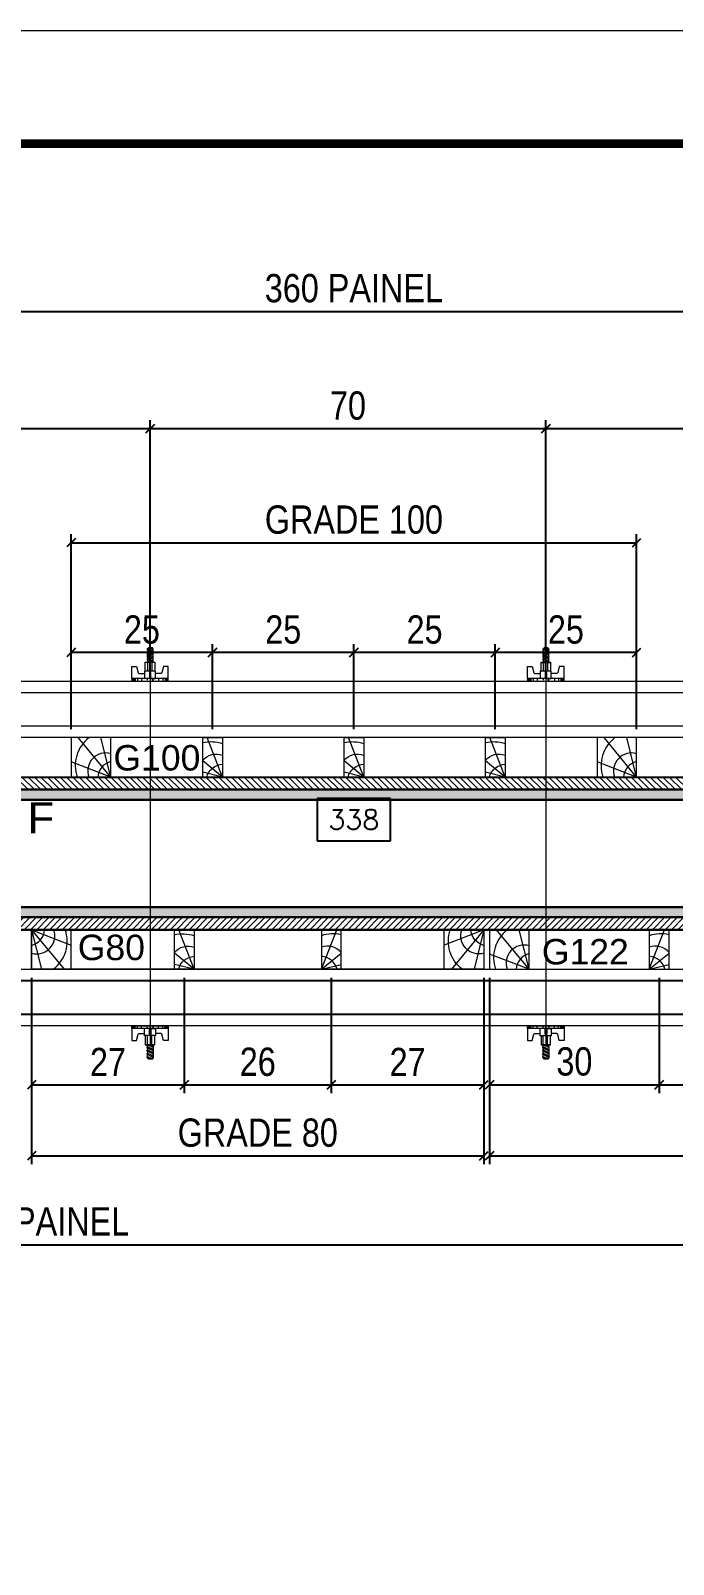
# Model space of a CAD drawing. Extents: x 2949 to 9203, y -16089 to 12527.
# Drawn here: x 8281 to 8508, y -5245 to -4702 of the extents above; entities that cross this region are included whole.
import ezdxf
from ezdxf.enums import TextEntityAlignment as Align

# ---------------------------------------------------------------- set-up
doc = ezdxf.new("R2010")
doc.units = 0
doc.linetypes.add('DASHED', pattern=[0.75, 0.5, -0.25])
for name, color, linetype, lineweight in [('CONCRETO', 251, 'Continuous', 25), ('Folhas', 255, 'Continuous', 9), ('Hachura', 251, 'Continuous', 9), ('Madeira', 126, 'Continuous', 18), ('Perfil Metálico', 224, 'Continuous', 18), ('SARRAFO DE PRESSAO', 251, 'DASHED', 9), ('Texto Seção', 7, 'Continuous', 15)]:
    doc.layers.add(name, color=color, linetype=linetype, lineweight=lineweight)
for name, color, linetype in [('COTA', 241, 'Continuous'), ('MEIO_PONT', 93, 'Continuous'), ('Painéis', 200, 'Continuous'), ('SARRAFO', 251, 'Continuous'), ('TEXTO_GERAL', 7, 'Continuous')]:
    doc.layers.add(name, color=color, linetype=linetype)
doc.styles.add('ARIAL', font='arial.ttf')
doc.styles.add('COTA TECNICA 2X', font='techl___.ttf', dxfattribs={"height": 10})
doc.styles.add('ROMANS', font='romans.shx')
doc.styles.add('SANSSERIF', font='sas_____.pfb')
doc.dimstyles.new('Cota Seção interna', dxfattribs={"dimtxt": 7, "dimasz": 6, "dimexe": 0.18, "dimexo": 2, "dimgap": -4, "dimtad": 3, "dimdec": 1, "dimlfac": 0.5, "dimzin": 12, "dimdsep": 46, "dimtxsty": 'ROMANS', "dimblk": 'ARCHTICK', "dimcen": 0.09, "dimse1": 1, "dimse2": 1, "dimsd1": 1, "dimsd2": 1, "dimclrd": 180, "dimclre": 5, "dimclrt": 1, "dimadec": 0, "dimazin": 3, "dimtfac": 1, "dimtdec": 1, "dimtofl": 0, "dimtmove": 0, "dimatfit": 3, "dimldrblk": 'ARCHTICK', "dimfxl": 1, "dimtolj": 1, "dimtzin": 0, "dimarcsym": 0})
doc.dimstyles.new('SECAO PILAR', dxfattribs={"dimtxt": 10, "dimasz": 3, "dimexe": 3, "dimexo": 3, "dimgap": 3, "dimtad": 1, "dimdec": 1, "dimlfac": 0.5, "dimzin": 12, "dimdsep": 46, "dimtxsty": 'COTA TECNICA 2X', "dimblk1": 'OBLIQUE', "dimblk2": 'OBLIQUE', "dimsah": 1, "dimcen": 0.9, "dimclrd": 256, "dimclre": 256, "dimclrt": 256, "dimadec": 1, "dimazin": 3, "dimtfac": 1, "dimtdec": 1, "dimtmove": 0, "dimatfit": 3, "dimfxl": 1, "dimtolj": 1, "dimtzin": 12, "dimarcsym": 0})

# ---------------------------------------------------------------- blocks, each defined once
blk = doc.blocks.new('9999999999')
at = {"layer": 'Folhas'}
blk.add_lwpolyline([(98138.98, 34190.21), (99623.98, 34190.21), (99623.98, 35240.21), (98138.98, 35240.21)], close=True, dxfattribs=at)
at = {"layer": 'Folhas', "color": 30, "const_width": 3}
blk.add_lwpolyline([(98213.98, 34230.21), (99583.98, 34230.21), (99583.98, 35200.21), (98213.98, 35200.21)], close=True, dxfattribs=at)
blk = doc.blocks.new('*D2188')
at = {"layer": 'COTA', "color": 180, "lineweight": -2, "transparency": 16777216}
for p, q in [((8408.03, -4973.58), (8382.03, -4973.58)), ((8382.03, -4973.58), (8382.03, -4988.58)), ((8408.03, -4988.58), (8408.03, -4973.58)), ((8382.03, -4988.58), (8408.03, -4988.58))]:
    blk.add_line(p, q, dxfattribs=at)
at = {"layer": 'Defpoints', "color": 0, "transparency": 16777216}
for p in [(8057.03, -4974.08), (8733.03, -4974.08), (8057.03, -4992.58)]:
    blk.add_point(p, dxfattribs=at)
at = {"layer": 'COTA', "color": 1, "transparency": 16777216, "insert": (8395.03, -4981.08), "char_height": 7, "attachment_point": 5, "style": 'ROMANS'}
blk.add_mtext('\\A1;338', dxfattribs=at)
blk = doc.blocks.new('_ArchTick')
at = {"color": 0, "linetype": 'ByBlock', "const_width": 0.15}
blk.add_lwpolyline([(-0.5, -0.5), (0.5, 0.5)], dxfattribs=at)
blk = doc.blocks.new('_Oblique')
at = {"color": 0, "linetype": 'ByBlock', "lineweight": -2}
blk.add_line((-0.5, -0.5), (0.5, 0.5), dxfattribs=at)
blk = doc.blocks.new('*D2189')
at = {"layer": 'COTA', "lineweight": -2, "transparency": 16777216}
for p, q in [((8035.03, -5023.08), (8035.03, -5134.57)), ((8695.03, -5023.08), (8695.03, -5134.57)), ((8035.03, -5131.57), (8695.03, -5131.57))]:
    blk.add_line(p, q, dxfattribs=at)
at = {"layer": 'Defpoints', "color": 0, "transparency": 16777216}
for p in [(8035.03, -5020.08), (8695.03, -5020.08), (8695.03, -5131.57)]:
    blk.add_point(p, dxfattribs=at)
at = {"layer": 'COTA', "lineweight": -2, "transparency": 16777216, "xscale": 3, "yscale": 3, "zscale": 3, "rotation": 180}
blk.add_blockref('_Oblique', (8035.03, -5131.57), dxfattribs=at)
at = {"layer": 'COTA', "lineweight": -2, "transparency": 16777216, "xscale": 3, "yscale": 3, "zscale": 3}
blk.add_blockref('_Oblique', (8695.03, -5131.57), dxfattribs=at)
at = {"layer": 'COTA', "transparency": 16777216, "insert": (8284.03, -5123.35), "char_height": 10, "attachment_point": 5, "style": 'COTA TECNICA 2X'}
blk.add_mtext('\\A1;330 PAINEL', dxfattribs=at)
blk = doc.blocks.new('PONTALETE')
at = {"layer": 'Madeira'}
for q in [(2.71, 7), (7, 5.76), (7, 1.74)]:
    blk.add_line((0, 0), q, dxfattribs=at)
blk.add_lwpolyline([(0, 0), (7, 0), (7, 7), (0, 7)], close=True, dxfattribs=at)
for centre, radius, start, end in [((2.04, 0.06), 6.23, 37.2818, 109.0913), ((1.09, 0.9), 3.19, 343.603, 109.9847), ((-0.21, -0.78), 3.09, 14.6322, 86.0383)]:
    blk.add_arc(centre, radius, start, end, dxfattribs=at)
blk = doc.blocks.new('MEIO PONTALETE')
at = {"layer": 'Madeira'}
for q in [(2.71, 7), (3.5, 2.88), (3.5, 0.87)]:
    blk.add_line((0, 0), q, dxfattribs=at)
blk.add_lwpolyline([(0, 0), (3.5, 0), (3.5, 7), (0, 7)], close=True, dxfattribs=at)
for centre, radius, start, end in [((2.04, 0.06), 6.23, 76.4499, 109.0913), ((1.09, 0.9), 3.19, 40.9063, 109.9847), ((-0.21, -0.78), 3.09, 14.6322, 86.0383)]:
    blk.add_arc(centre, radius, start, end, dxfattribs=at)
blk = doc.blocks.new('*D2137')
at = {"layer": 'COTA', "lineweight": -2, "transparency": 16777216}
for p, q in [((8443.03, -5037.08), (8443.03, -5077.95)), ((8503.03, -5037.08), (8503.03, -5077.95)), ((8443.03, -5074.95), (8503.03, -5074.95))]:
    blk.add_line(p, q, dxfattribs=at)
at = {"layer": 'Defpoints', "color": 0, "transparency": 16777216}
for p in [(8443.03, -5034.08), (8503.03, -5034.08), (8503.03, -5074.95)]:
    blk.add_point(p, dxfattribs=at)
at = {"layer": 'COTA', "lineweight": -2, "transparency": 16777216, "xscale": 3, "yscale": 3, "zscale": 3, "rotation": 180}
blk.add_blockref('_Oblique', (8443.03, -5074.95), dxfattribs=at)
at = {"layer": 'COTA', "lineweight": -2, "transparency": 16777216, "xscale": 3, "yscale": 3, "zscale": 3}
blk.add_blockref('_Oblique', (8503.03, -5074.95), dxfattribs=at)
at = {"layer": 'COTA', "transparency": 16777216, "insert": (8473.03, -5066.74), "char_height": 10, "attachment_point": 5, "style": 'COTA TECNICA 2X'}
blk.add_mtext('\\A1;30', dxfattribs=at)
blk = doc.blocks.new('*D2138')
at = {"layer": 'COTA', "lineweight": -2, "transparency": 16777216}
for p, q in [((8503.03, -5037.08), (8503.03, -5077.95)), ((8565.03, -5037.08), (8565.03, -5077.95)), ((8503.03, -5074.95), (8565.03, -5074.95))]:
    blk.add_line(p, q, dxfattribs=at)
at = {"layer": 'Defpoints', "color": 0, "transparency": 16777216}
for p in [(8503.03, -5034.08), (8565.03, -5034.08), (8565.03, -5074.95)]:
    blk.add_point(p, dxfattribs=at)
at = {"layer": 'COTA', "lineweight": -2, "transparency": 16777216, "xscale": 3, "yscale": 3, "zscale": 3, "rotation": 180}
blk.add_blockref('_Oblique', (8503.03, -5074.95), dxfattribs=at)
at = {"layer": 'COTA', "lineweight": -2, "transparency": 16777216, "xscale": 3, "yscale": 3, "zscale": 3}
blk.add_blockref('_Oblique', (8565.03, -5074.95), dxfattribs=at)
at = {"layer": 'COTA', "transparency": 16777216, "insert": (8534.03, -5066.74), "char_height": 10, "attachment_point": 5, "style": 'COTA TECNICA 2X'}
blk.add_mtext('\\A1;31', dxfattribs=at)
blk = doc.blocks.new('*D2141')
at = {"layer": 'COTA', "lineweight": -2, "transparency": 16777216}
for p, q in [((8443.03, -5037.08), (8443.03, -5103.08)), ((8687.03, -5037.08), (8687.03, -5103.08)), ((8443.03, -5100.08), (8687.03, -5100.08))]:
    blk.add_line(p, q, dxfattribs=at)
at = {"layer": 'Defpoints', "color": 0, "transparency": 16777216}
for p in [(8443.03, -5034.08), (8687.03, -5034.08), (8687.03, -5100.08)]:
    blk.add_point(p, dxfattribs=at)
at = {"layer": 'COTA', "lineweight": -2, "transparency": 16777216, "xscale": 3, "yscale": 3, "zscale": 3, "rotation": 180}
blk.add_blockref('_Oblique', (8443.03, -5100.08), dxfattribs=at)
at = {"layer": 'COTA', "lineweight": -2, "transparency": 16777216, "xscale": 3, "yscale": 3, "zscale": 3}
blk.add_blockref('_Oblique', (8687.03, -5100.08), dxfattribs=at)
at = {"layer": 'COTA', "transparency": 16777216, "insert": (8565.03, -5091.97), "char_height": 10, "attachment_point": 5, "style": 'COTA TECNICA 2X'}
blk.add_mtext('\\A1;GRADE 122', dxfattribs=at)
blk = doc.blocks.new('*D2157')
at = {"layer": 'COTA', "lineweight": -2, "transparency": 16777216}
for p, q in [((8295.04, -4949.08), (8295.04, -4880.09)), ((8295.04, -4883.09), (8495.04, -4883.09)), ((8495.04, -4949.08), (8495.04, -4880.09))]:
    blk.add_line(p, q, dxfattribs=at)
at = {"layer": 'Defpoints', "color": 0, "transparency": 16777216}
for p in [(8495.04, -4883.09), (8295.04, -4952.08), (8495.04, -4952.08)]:
    blk.add_point(p, dxfattribs=at)
at = {"layer": 'COTA', "lineweight": -2, "transparency": 16777216, "xscale": 3, "yscale": 3, "zscale": 3, "rotation": 180}
blk.add_blockref('_Oblique', (8295.04, -4883.09), dxfattribs=at)
at = {"layer": 'COTA', "lineweight": -2, "transparency": 16777216, "xscale": 3, "yscale": 3, "zscale": 3}
blk.add_blockref('_Oblique', (8495.04, -4883.09), dxfattribs=at)
at = {"layer": 'COTA', "transparency": 16777216, "insert": (8395.04, -4874.98), "char_height": 10, "attachment_point": 5, "style": 'COTA TECNICA 2X'}
blk.add_mtext('\\A1;GRADE 100', dxfattribs=at)
blk = doc.blocks.new('*D2192')
at = {"layer": 'COTA', "lineweight": -2, "transparency": 16777216}
for p, q in [((8345.04, -4949.08), (8345.04, -4918.98)), ((8395.04, -4921.98), (8345.04, -4921.98)), ((8395.04, -4949.08), (8395.04, -4918.98))]:
    blk.add_line(p, q, dxfattribs=at)
at = {"layer": 'Defpoints', "color": 0, "transparency": 16777216}
for p in [(8345.04, -4921.98), (8345.04, -4952.08), (8395.04, -4952.08)]:
    blk.add_point(p, dxfattribs=at)
at = {"layer": 'COTA', "lineweight": -2, "transparency": 16777216, "xscale": 3, "yscale": 3, "zscale": 3, "rotation": 180}
blk.add_blockref('_Oblique', (8345.04, -4921.98), dxfattribs=at)
at = {"layer": 'COTA', "lineweight": -2, "transparency": 16777216, "xscale": 3, "yscale": 3, "zscale": 3}
blk.add_blockref('_Oblique', (8395.04, -4921.98), dxfattribs=at)
at = {"layer": 'COTA', "transparency": 16777216, "insert": (8370.04, -4913.87), "char_height": 10, "attachment_point": 5, "style": 'COTA TECNICA 2X'}
blk.add_mtext('\\A1;25', dxfattribs=at)
blk = doc.blocks.new('*D2193')
at = {"layer": 'COTA', "lineweight": -2, "transparency": 16777216}
for p, q in [((8295.04, -4949.08), (8295.04, -4918.98)), ((8345.04, -4921.98), (8295.04, -4921.98)), ((8345.04, -4949.08), (8345.04, -4918.98))]:
    blk.add_line(p, q, dxfattribs=at)
at = {"layer": 'Defpoints', "color": 0, "transparency": 16777216}
for p in [(8295.04, -4921.98), (8295.04, -4952.08), (8345.04, -4952.08)]:
    blk.add_point(p, dxfattribs=at)
at = {"layer": 'COTA', "lineweight": -2, "transparency": 16777216, "xscale": 3, "yscale": 3, "zscale": 3, "rotation": 180}
blk.add_blockref('_Oblique', (8295.04, -4921.98), dxfattribs=at)
at = {"layer": 'COTA', "lineweight": -2, "transparency": 16777216, "xscale": 3, "yscale": 3, "zscale": 3}
blk.add_blockref('_Oblique', (8345.04, -4921.98), dxfattribs=at)
at = {"layer": 'COTA', "transparency": 16777216, "insert": (8320.04, -4913.87), "char_height": 10, "attachment_point": 5, "style": 'COTA TECNICA 2X'}
blk.add_mtext('\\A1;25', dxfattribs=at)
blk = doc.blocks.new('*D2160')
at = {"layer": 'COTA', "lineweight": -2, "transparency": 16777216}
for p, q in [((8445.04, -4949.08), (8445.04, -4918.98)), ((8495.04, -4921.98), (8445.04, -4921.98)), ((8495.04, -4949.08), (8495.04, -4918.98))]:
    blk.add_line(p, q, dxfattribs=at)
at = {"layer": 'Defpoints', "color": 0, "transparency": 16777216}
for p in [(8445.04, -4921.98), (8445.04, -4952.08), (8495.04, -4952.08)]:
    blk.add_point(p, dxfattribs=at)
at = {"layer": 'COTA', "lineweight": -2, "transparency": 16777216, "xscale": 3, "yscale": 3, "zscale": 3, "rotation": 180}
blk.add_blockref('_Oblique', (8445.04, -4921.98), dxfattribs=at)
at = {"layer": 'COTA', "lineweight": -2, "transparency": 16777216, "xscale": 3, "yscale": 3, "zscale": 3}
blk.add_blockref('_Oblique', (8495.04, -4921.98), dxfattribs=at)
at = {"layer": 'COTA', "transparency": 16777216, "insert": (8470.04, -4913.87), "char_height": 10, "attachment_point": 5, "style": 'COTA TECNICA 2X'}
blk.add_mtext('\\A1;25', dxfattribs=at)
blk = doc.blocks.new('*D2194')
at = {"layer": 'COTA', "lineweight": -2, "transparency": 16777216}
for p, q in [((8395.04, -4949.08), (8395.04, -4918.98)), ((8445.04, -4921.98), (8395.04, -4921.98)), ((8445.04, -4949.08), (8445.04, -4918.98))]:
    blk.add_line(p, q, dxfattribs=at)
at = {"layer": 'Defpoints', "color": 0, "transparency": 16777216}
for p in [(8395.04, -4921.98), (8395.04, -4952.08), (8445.04, -4952.08)]:
    blk.add_point(p, dxfattribs=at)
at = {"layer": 'COTA', "lineweight": -2, "transparency": 16777216, "xscale": 3, "yscale": 3, "zscale": 3, "rotation": 180}
blk.add_blockref('_Oblique', (8395.04, -4921.98), dxfattribs=at)
at = {"layer": 'COTA', "lineweight": -2, "transparency": 16777216, "xscale": 3, "yscale": 3, "zscale": 3}
blk.add_blockref('_Oblique', (8445.04, -4921.98), dxfattribs=at)
at = {"layer": 'COTA', "transparency": 16777216, "insert": (8420.04, -4913.87), "char_height": 10, "attachment_point": 5, "style": 'COTA TECNICA 2X'}
blk.add_mtext('\\A1;25', dxfattribs=at)
blk = doc.blocks.new('*D2161')
at = {"layer": 'COTA', "lineweight": -2, "transparency": 16777216}
for p, q in [((8281.03, -5037.08), (8281.03, -5103.08)), ((8441.03, -5037.08), (8441.03, -5103.08)), ((8281.03, -5100.08), (8441.03, -5100.08))]:
    blk.add_line(p, q, dxfattribs=at)
at = {"layer": 'Defpoints', "color": 0, "transparency": 16777216}
for p in [(8281.03, -5034.08), (8441.03, -5034.08), (8441.03, -5100.08)]:
    blk.add_point(p, dxfattribs=at)
at = {"layer": 'COTA', "lineweight": -2, "transparency": 16777216, "xscale": 3, "yscale": 3, "zscale": 3, "rotation": 180}
blk.add_blockref('_Oblique', (8281.03, -5100.08), dxfattribs=at)
at = {"layer": 'COTA', "lineweight": -2, "transparency": 16777216, "xscale": 3, "yscale": 3, "zscale": 3}
blk.add_blockref('_Oblique', (8441.03, -5100.08), dxfattribs=at)
at = {"layer": 'COTA', "transparency": 16777216, "insert": (8361.03, -5091.95), "char_height": 10, "attachment_point": 5, "style": 'COTA TECNICA 2X'}
blk.add_mtext('\\A1;GRADE 80', dxfattribs=at)
blk = doc.blocks.new('*D2162')
at = {"layer": 'COTA', "lineweight": -2, "transparency": 16777216}
for p, q in [((8387.03, -5037.08), (8387.03, -5077.95)), ((8441.03, -5037.08), (8441.03, -5077.95)), ((8387.03, -5074.95), (8441.03, -5074.95))]:
    blk.add_line(p, q, dxfattribs=at)
at = {"layer": 'Defpoints', "color": 0, "transparency": 16777216}
for p in [(8387.03, -5034.08), (8441.03, -5034.08), (8441.03, -5074.95)]:
    blk.add_point(p, dxfattribs=at)
at = {"layer": 'COTA', "lineweight": -2, "transparency": 16777216, "xscale": 3, "yscale": 3, "zscale": 3, "rotation": 180}
blk.add_blockref('_Oblique', (8387.03, -5074.95), dxfattribs=at)
at = {"layer": 'COTA', "lineweight": -2, "transparency": 16777216, "xscale": 3, "yscale": 3, "zscale": 3}
blk.add_blockref('_Oblique', (8441.03, -5074.95), dxfattribs=at)
at = {"layer": 'COTA', "transparency": 16777216, "insert": (8414.03, -5066.88), "char_height": 10, "attachment_point": 5, "style": 'COTA TECNICA 2X'}
blk.add_mtext('\\A1;27', dxfattribs=at)
blk = doc.blocks.new('*D2163')
at = {"layer": 'COTA', "lineweight": -2, "transparency": 16777216}
for p, q in [((8281.03, -5037.08), (8281.03, -5077.95)), ((8335.03, -5037.08), (8335.03, -5077.95)), ((8281.03, -5074.95), (8335.03, -5074.95))]:
    blk.add_line(p, q, dxfattribs=at)
at = {"layer": 'Defpoints', "color": 0, "transparency": 16777216}
for p in [(8281.03, -5034.08), (8335.03, -5034.08), (8335.03, -5074.95)]:
    blk.add_point(p, dxfattribs=at)
at = {"layer": 'COTA', "lineweight": -2, "transparency": 16777216, "xscale": 3, "yscale": 3, "zscale": 3, "rotation": 180}
blk.add_blockref('_Oblique', (8281.03, -5074.95), dxfattribs=at)
at = {"layer": 'COTA', "lineweight": -2, "transparency": 16777216, "xscale": 3, "yscale": 3, "zscale": 3}
blk.add_blockref('_Oblique', (8335.03, -5074.95), dxfattribs=at)
at = {"layer": 'COTA', "transparency": 16777216, "insert": (8308.03, -5066.88), "char_height": 10, "attachment_point": 5, "style": 'COTA TECNICA 2X'}
blk.add_mtext('\\A1;27', dxfattribs=at)
blk = doc.blocks.new('*D2164')
at = {"layer": 'COTA', "lineweight": -2, "transparency": 16777216}
for p, q in [((8335.03, -5037.08), (8335.03, -5077.95)), ((8387.03, -5037.08), (8387.03, -5077.95)), ((8335.03, -5074.95), (8387.03, -5074.95))]:
    blk.add_line(p, q, dxfattribs=at)
at = {"layer": 'Defpoints', "color": 0, "transparency": 16777216}
for p in [(8335.03, -5034.08), (8387.03, -5034.08), (8387.03, -5074.95)]:
    blk.add_point(p, dxfattribs=at)
at = {"layer": 'COTA', "lineweight": -2, "transparency": 16777216, "xscale": 3, "yscale": 3, "zscale": 3, "rotation": 180}
blk.add_blockref('_Oblique', (8335.03, -5074.95), dxfattribs=at)
at = {"layer": 'COTA', "lineweight": -2, "transparency": 16777216, "xscale": 3, "yscale": 3, "zscale": 3}
blk.add_blockref('_Oblique', (8387.03, -5074.95), dxfattribs=at)
at = {"layer": 'COTA', "transparency": 16777216, "insert": (8361.03, -5066.85), "char_height": 10, "attachment_point": 5, "style": 'COTA TECNICA 2X'}
blk.add_mtext('\\A1;26', dxfattribs=at)
blk = doc.blocks.new('*D2196')
at = {"layer": 'COTA', "linetype": 'ByBlock', "lineweight": -2, "transparency": 16777216}
for p, q in [((8162.94, -4929.08), (8162.94, -4839.73)), ((8322.94, -4929.08), (8322.94, -4839.73)), ((8162.94, -4842.73), (8322.94, -4842.73))]:
    blk.add_line(p, q, dxfattribs=at)
at = {"layer": 'Defpoints', "color": 0, "linetype": 'ByBlock', "transparency": 16777216}
for p in [(8322.94, -4842.73), (8162.94, -4932.08), (8322.94, -4932.08)]:
    blk.add_point(p, dxfattribs=at)
at = {"layer": 'COTA', "linetype": 'ByBlock', "lineweight": -2, "transparency": 16777216, "xscale": 3, "yscale": 3, "zscale": 3, "rotation": 180}
blk.add_blockref('_Oblique', (8162.94, -4842.73), dxfattribs=at)
at = {"layer": 'COTA', "linetype": 'ByBlock', "lineweight": -2, "transparency": 16777216, "xscale": 3, "yscale": 3, "zscale": 3}
blk.add_blockref('_Oblique', (8322.94, -4842.73), dxfattribs=at)
at = {"layer": 'COTA', "linetype": 'ByBlock', "transparency": 16777216, "insert": (8242.94, -4834.6), "char_height": 10, "attachment_point": 5, "style": 'COTA TECNICA 2X'}
blk.add_mtext('\\A1;80', dxfattribs=at)
blk = doc.blocks.new('*D2197')
at = {"layer": 'COTA', "linetype": 'ByBlock', "lineweight": -2, "transparency": 16777216}
for p, q in [((8322.94, -4929.08), (8322.94, -4839.73)), ((8462.94, -4929.08), (8462.94, -4839.73)), ((8322.94, -4842.73), (8462.94, -4842.73))]:
    blk.add_line(p, q, dxfattribs=at)
at = {"layer": 'Defpoints', "color": 0, "linetype": 'ByBlock', "transparency": 16777216}
for p in [(8462.94, -4842.73), (8322.94, -4932.08), (8462.94, -4932.08)]:
    blk.add_point(p, dxfattribs=at)
at = {"layer": 'COTA', "linetype": 'ByBlock', "lineweight": -2, "transparency": 16777216, "xscale": 3, "yscale": 3, "zscale": 3, "rotation": 180}
blk.add_blockref('_Oblique', (8322.94, -4842.73), dxfattribs=at)
at = {"layer": 'COTA', "linetype": 'ByBlock', "lineweight": -2, "transparency": 16777216, "xscale": 3, "yscale": 3, "zscale": 3}
blk.add_blockref('_Oblique', (8462.94, -4842.73), dxfattribs=at)
at = {"layer": 'COTA', "linetype": 'ByBlock', "transparency": 16777216, "insert": (8392.94, -4834.62), "char_height": 10, "attachment_point": 5, "style": 'COTA TECNICA 2X'}
blk.add_mtext('\\A1;70', dxfattribs=at)
blk = doc.blocks.new('*D2198')
at = {"layer": 'COTA', "linetype": 'ByBlock', "lineweight": -2, "transparency": 16777216}
for p, q in [((8462.94, -4929.08), (8462.94, -4839.73)), ((8602.94, -4929.08), (8602.94, -4839.73)), ((8462.94, -4842.73), (8602.94, -4842.73))]:
    blk.add_line(p, q, dxfattribs=at)
at = {"layer": 'Defpoints', "color": 0, "linetype": 'ByBlock', "transparency": 16777216}
for p in [(8602.94, -4842.73), (8462.94, -4932.08), (8602.94, -4932.08)]:
    blk.add_point(p, dxfattribs=at)
at = {"layer": 'COTA', "linetype": 'ByBlock', "lineweight": -2, "transparency": 16777216, "xscale": 3, "yscale": 3, "zscale": 3, "rotation": 180}
blk.add_blockref('_Oblique', (8462.94, -4842.73), dxfattribs=at)
at = {"layer": 'COTA', "linetype": 'ByBlock', "lineweight": -2, "transparency": 16777216, "xscale": 3, "yscale": 3, "zscale": 3}
blk.add_blockref('_Oblique', (8602.94, -4842.73), dxfattribs=at)
at = {"layer": 'COTA', "linetype": 'ByBlock', "transparency": 16777216, "insert": (8532.94, -4834.62), "char_height": 10, "attachment_point": 5, "style": 'COTA TECNICA 2X'}
blk.add_mtext('\\A1;70', dxfattribs=at)
blk = doc.blocks.new('*D2199')
at = {"layer": 'COTA', "linetype": 'ByBlock', "lineweight": -2, "transparency": 16777216}
for p, q in [((8035.03, -4971.08), (8035.03, -4798.3)), ((8035.03, -4801.3), (8755.03, -4801.3)), ((8755.03, -4971.08), (8755.03, -4798.3))]:
    blk.add_line(p, q, dxfattribs=at)
at = {"layer": 'Defpoints', "color": 0, "linetype": 'ByBlock', "transparency": 16777216}
for p in [(8755.03, -4801.3), (8035.03, -4974.08), (8755.03, -4974.08)]:
    blk.add_point(p, dxfattribs=at)
at = {"layer": 'COTA', "linetype": 'ByBlock', "lineweight": -2, "transparency": 16777216, "xscale": 3, "yscale": 3, "zscale": 3, "rotation": 180}
blk.add_blockref('_Oblique', (8035.03, -4801.3), dxfattribs=at)
at = {"layer": 'COTA', "linetype": 'ByBlock', "lineweight": -2, "transparency": 16777216, "xscale": 3, "yscale": 3, "zscale": 3}
blk.add_blockref('_Oblique', (8755.03, -4801.3), dxfattribs=at)
at = {"layer": 'COTA', "linetype": 'ByBlock', "transparency": 16777216, "insert": (8395.03, -4793.08), "char_height": 10, "attachment_point": 5, "style": 'COTA TECNICA 2X'}
blk.add_mtext('\\A1;360 PAINEL', dxfattribs=at)
blk = doc.blocks.new('C')
at = {"layer": 'Hachura', "color": 0}
for p, q in [((0, 3.22), (0, -3.22)), ((0.45, 3.22), (0, 3.22)), ((0.46, 3.16), (0, 3.16)), ((0.46, 3.05), (0, 3.05)), ((0.46, 2.88), (0, 2.88)), ((0, 2.75), (0, -1.16)), ((0.45, -3.23), (0.45, 3.22)), ((0.45, 3.22), (2.58, 3.22)), ((2.58, 3.22), (2.58, 2.39)), ((0.46, 2.65), (0, 2.65)), ((0.46, 2.23), (0, 2.23)), ((0.46, 1.51), (0, 1.51)), ((0.39, 0.49), (0.17, 0.49)), ((1.74, 0.97), (0.45, 0.97)), ((1.45, 0.1), (0.45, 0.1)), ((1.35, 1.94), (1.35, 0.96)), ((2.58, 2.39), (1.47, 2.09)), ((1.74, -0.97), (1.74, 0.97)), ((1.74, 0.97), (1.74, 0.84)), ((1.74, 0.97), (1.74, 0.84)), ((1.74, 0.84), (3.35, 0.84)), ((3.35, 0.45), (1.74, 0.45)), ((3.32, 0.84), (3.32, -0.84)), ((3.35, 0.84), (3.35, -0.84)), ((3.68, 0.45), (3.35, 0.45)), ((3.84, -0.52), (3.35, 0.45)), ((3.35, 0.06), (3.67, -0.57)), ((3.68, 0.45), (4.16, -0.52)), ((3.72, 0.5), (4.25, -0.57)), ((4.37, -0.55), (3.83, 0.53)), ((4.15, 0.45), (3.93, 0.45)), ((4.42, -0.52), (3.93, 0.45)), ((4.15, 0.45), (4.26, 0.45)), ((4.26, 0.45), (4.74, -0.52)), ((4.3, 0.5), (4.83, -0.57)), ((4.95, -0.55), (4.41, 0.53)), ((4.51, 0.45), (4.84, 0.45)), ((5, -0.52), (4.51, 0.45)), ((4.84, 0.45), (5.32, -0.52)), ((4.88, 0.5), (5.41, -0.57)), ((5.53, -0.55), (4.99, 0.53)), ((5.58, -0.52), (5.09, 0.45)), ((5.42, 0.45), (5.09, 0.45)), ((5.58, -0.52), (5.09, 0.45)), ((5.42, 0.45), (5.74, -0.19)), ((5.46, 0.5), (5.74, -0.07)), ((5.74, 0.19), (5.57, 0.53)), ((5.74, 0.32), (5.68, 0.45)), ((5.68, 0.45), (5.74, 0.45)), ((5.74, 0.45), (5.9, 0.29)), ((5.74, 0.45), (5.74, -0.52)), ((5.9, -0.36), (5.9, 0.29)), ((0.45, 0), (0, 0)), ((0.46, -1.52), (0, -1.52)), ((0.46, -2.23), (0, -2.23)), ((0.46, -2.65), (0, -2.65)), ((0.08, -0.48), (0.29, -0.48)), ((0.29, -0.48), (0.4, -0.48)), ((0.45, 0), (0.45, -0.97)), ((0.45, -0.16), (1.45, -0.16)), ((0.45, -0.65), (0.45, -0.32)), ((0.45, -3.23), (0.45, -0.65)), ((0.45, -0.97), (1.74, -0.97)), ((1.35, -1.94), (1.35, -0.97)), ((2.58, -2.39), (1.47, -2.1)), ((3.35, -0.32), (1.74, -0.32)), ((3.35, -0.84), (1.74, -0.84)), ((2.58, -3.23), (2.58, -2.39)), ((3.35, -0.07), (3.58, -0.52)), ((3.35, -0.52), (3.58, -0.52)), ((3.84, -0.52), (4.16, -0.52)), ((4.42, -0.52), (4.74, -0.52)), ((4.63, -0.52), (4.74, -0.52)), ((5, -0.52), (5.32, -0.52)), ((5.58, -0.52), (5.74, -0.52)), ((5.74, -0.52), (5.9, -0.36)), ((5.74, -0.52), (5.74, -0.52)), ((0.46, -2.88), (0, -2.88)), ((0.46, -3.05), (0, -3.05)), ((0.46, -3.16), (0, -3.16)), ((0, -3.22), (2.57, -3.22))]:
    blk.add_line(p, q, dxfattribs=at)
for centre, radius, start, end in [((1.52, 1.94), 0.161, 104.7436, 180), ((1.44, -0.03), 0.129, 272.695, 87.305), ((3.81, 0.39), 0.143, 25.5688, 154.4312), ((4.39, 0.39), 0.143, 25.5688, 154.4312), ((4.97, 0.39), 0.143, 25.5688, 154.4312), ((5.55, 0.39), 0.143, 25.5688, 154.4312), ((0.17, -0.37), 0.174, 221.744, 317.8592), ((1.52, -1.94), 0.161, 180, 255.2564), ((3.71, -0.4), 0.174, 222.1408, 318.256), ((4.29, -0.4), 0.174, 222.1408, 318.256), ((4.87, -0.4), 0.174, 222.1408, 318.256), ((5.45, -0.4), 0.174, 222.1408, 318.256), ((5.61, -0.4), 0.174, 317.8592, 318.256)]:
    blk.add_arc(centre, radius, start, end, dxfattribs=at)

msp = doc.modelspace()

# ---------------------------------------------------------------- hatches: boundary and pattern name
at = {"layer": 'Hachura'}
h = msp.add_hatch(dxfattribs=at)
h.set_pattern_fill('ANSI31', color=256, scale=0.5, angle=270, style=0)
h.set_pattern_definition([(315, (813.649, -16097.9867), (1.12253202, 1.12253202), [])])
h.paths.add_polyline_path([(8035.03, -4966.08), (8035.03, -4970.48), (8755.03, -4970.48), (8755.03, -4966.08)])
h = msp.add_hatch(color=256, dxfattribs=at)
h.dxf.hatch_style = 1
h.paths.add_polyline_path([(8755.03, -4970.48), (8755.03, -4974.08), (8035.03, -4974.08), (8035.03, -4970.48)])
h = msp.add_hatch(color=256, dxfattribs=at)
h.dxf.hatch_style = 1
h.paths.add_polyline_path([(8035.03, -5012.08), (8695.03, -5012.08), (8695.03, -5015.68), (8035.03, -5015.68)])
h = msp.add_hatch(dxfattribs=at)
h.set_pattern_fill('ANSI31', color=256, scale=0.5, angle=360, style=0)
h.set_pattern_definition([(45, (18579.3906, 17875.7242), (-1.12253202, 1.12253202), [])])
h.paths.add_polyline_path([(8035.03, -5015.68), (8035.03, -5020.08), (8695.03, -5020.08), (8695.03, -5015.68)])

# ---------------------------------------------------------------- linework, layer by layer
at = {"layer": 'CONCRETO', "color": 2}
msp.add_lwpolyline([(8733.03, -5450.08), (8695.03, -5450.08), (8695.03, -5012.08), (8057.03, -5012.08), (8057.03, -4974.08), (8733.03, -4974.08)], close=True, dxfattribs=at)
at = {"layer": 'Hachura'}
for p, q in [((8322.94, -4921.27), (8322.95, -5061.07)), ((8462.94, -4921.26), (8462.95, -5061.06))]:
    msp.add_line(p, q, dxfattribs=at)
at = {"layer": 'Madeira'}
for points in [[(8755.03, -4966.08), (8755.03, -4952.08), (8035.03, -4952.08), (8035.03, -4966.08)], [(8295.04, -4952.08), (8295.04, -4966.08), (8495.04, -4966.08), (8495.04, -4952.08)], [(8441.03, -5020.08), (8441.03, -5034.08), (8281.03, -5034.08), (8281.03, -5020.08)], [(8443.03, -5020.08), (8443.03, -5034.08), (8687.03, -5034.08), (8687.03, -5020.08)]]:
    msp.add_lwpolyline(points, close=True, dxfattribs=at)
at = {"layer": 'Painéis'}
for points in [[(8755.03, -4970.48), (8755.03, -4974.08), (8035.03, -4974.08), (8035.03, -4970.48)], [(8035.03, -5012.08), (8695.03, -5012.08), (8695.03, -5015.68), (8035.03, -5015.68)]]:
    msp.add_lwpolyline(points, close=True, dxfattribs=at)
at = {"layer": 'Perfil Metálico'}
for points in [[(8003.09, -4952.08), (8003.09, -4932.08), (8793.35, -4932.08), (8793.35, -4952.08)], [(8793.35, -4936.08), (8793.35, -4948.08), (8003.09, -4948.08), (8003.09, -4936.08)], [(8003.09, -5054.08), (8003.09, -5034.08), (8687.03, -5034.08), (8687.03, -5054.08)]]:
    msp.add_lwpolyline(points, close=True, dxfattribs=at)
at = {"layer": 'SARRAFO'}
for points in [[(8755.03, -4970.48), (8035.03, -4970.48), (8035.03, -4966.08), (8755.03, -4966.08)], [(8755.03, -4970.48), (8035.03, -4970.48), (8035.03, -4966.08), (8755.03, -4966.08)], [(8695.03, -5020.08), (8035.03, -5020.08), (8035.03, -5015.68), (8695.03, -5015.68)], [(8695.03, -5020.08), (8695.03, -5015.68), (8035.03, -5015.68), (8035.03, -5020.08)], [(8687.03, -5038.08), (8687.03, -5050.08), (8003.09, -5050.08), (8003.09, -5038.08)]]:
    msp.add_lwpolyline(points, close=True, dxfattribs=at)

# ---------------------------------------------------------------- block references
at = {"layer": 'Hachura', "linetype": 'Continuous', "yscale": 2, "zscale": 2}
for p, xscale, rotation in [((8322.93, -4932.07), 2, 90.00000000000001), ((8462.93, -4932.08), 2, 90.00000000000001), ((8322.93, -5054.07), -2, 90), ((8462.93, -5054.08), -2, 90)]:
    msp.add_blockref('C', p, dxfattribs=dict(at, xscale=xscale, rotation=rotation))
at = {"layer": 'Madeira', "xscale": 2, "yscale": 2, "zscale": 2, "rotation": 89.99999999999999}
msp.add_blockref('PONTALETE', (8457.03, -5034.08), dxfattribs=at)
at = {"layer": 'Madeira', "xscale": 1.999999997962732, "yscale": 1.999999997962732, "zscale": 1.999999997962732}
msp.add_blockref('MEIO PONTALETE', (8499.53, -5034.08), dxfattribs=at)
at = {"layer": 'MEIO_PONT', "yscale": 2, "zscale": 2}
for p, xscale, rotation in [((8309.04, -4966.08), 2, 89.99999999999999), ((8495.04, -4966.08), 2, 89.99999999999999), ((8281.03, -5020.08), 2, 269.9999999999999), ((8441.03, -5020.08), -2, 90)]:
    msp.add_blockref('PONTALETE', p, dxfattribs=dict(at, xscale=xscale, rotation=rotation))
at = {"layer": 'MEIO_PONT', "yscale": 1.999999997962732, "zscale": 1.999999997962732}
for p, xscale in [((8348.54, -4966.08), -1.999999997962732), ((8398.54, -4966.08), -1.999999997962732), ((8448.54, -4966.08), -1.999999997962732), ((8338.53, -5034.08), -1.999999997962732), ((8383.53, -5034.08), 1.999999997962732)]:
    msp.add_blockref('MEIO PONTALETE', p, dxfattribs=dict(at, xscale=xscale))
at = {"layer": 'SARRAFO DE PRESSAO', "color": 6, "linetype": 'ByBlock'}
msp.add_blockref('9999999999', (-90421.44, -39942.1), dxfattribs=at)

# ---------------------------------------------------------------- texts
at = {"layer": 'Texto Seção', "color": 0, "linetype": 'Continuous', "style": 'SANSSERIF'}
msp.add_text('G100', height=9, dxfattribs=at).set_placement((8309.98, -4959.22), align=Align.MIDDLE_LEFT)
at = {"layer": 'TEXTO_GERAL', "style": 'ARIAL'}
msp.add_text('F', height=11, dxfattribs=at).set_placement((8284.3, -4980.43), align=Align.MIDDLE_CENTER)
at = {"layer": 'TEXTO_GERAL', "color": 0, "linetype": 'Continuous', "style": 'SANSSERIF'}
for s, p in [('G80', (8297.36, -5026.33)), ('G122', (8461.53, -5027.84))]:
    msp.add_text(s, height=9, dxfattribs=at).set_placement(p, align=Align.MIDDLE_LEFT)

# ---------------------------------------------------------------- dimensions: what is measured, and where the dimension line sits
at = {"layer": 'COTA', "linetype": 'ByBlock'}
dim = msp.add_linear_dim(base=(8755.03, -4801.3), p1=(8035.03, -4974.08), p2=(8755.03, -4974.08), text='<> PAINEL', dimstyle='SECAO PILAR', override={"dimtmove": 1}, dxfattribs=at)
dim.commit()
dim.dimension.update_dxf_attribs({"geometry": '*D2199', "text_midpoint": (8395.03, -4793.08)})
for base, p1, p2, picture, middle in [((8322.94, -4842.73), (8162.94, -4932.08), (8322.94, -4932.08), '*D2196', (8242.94, -4834.6)), ((8462.94, -4842.73), (8322.94, -4932.08), (8462.94, -4932.08), '*D2197', (8392.94, -4834.62)), ((8602.94, -4842.73), (8462.94, -4932.08), (8602.94, -4932.08), '*D2198', (8532.94, -4834.62))]:
    dim = msp.add_linear_dim(base=base, p1=p1, p2=p2, dimstyle='SECAO PILAR', override={"dimtmove": 1}, dxfattribs=at)
    dim.commit()
    dim.dimension.update_dxf_attribs({"geometry": picture, "text_midpoint": middle})
at = {"layer": 'COTA'}
for base, p1, p2, picture, middle in [((8495.04, -4883.09), (8295.04, -4952.08), (8495.04, -4952.08), '*D2157', (8395.04, -4874.98)), ((8441.03, -5100.08), (8281.03, -5034.08), (8441.03, -5034.08), '*D2161', (8361.03, -5091.95)), ((8687.03, -5100.08), (8443.03, -5034.08), (8687.03, -5034.08), '*D2141', (8565.03, -5091.97))]:
    dim = msp.add_linear_dim(base=base, p1=p1, p2=p2, text='GRADE <>', dimstyle='SECAO PILAR', dxfattribs=at)
    dim.commit()
    dim.dimension.update_dxf_attribs({"geometry": picture, "text_midpoint": middle})
for base, p1, p2, picture, middle in [((8295.04, -4921.98), (8345.04, -4952.08), (8295.04, -4952.08), '*D2193', (8320.04, -4913.87)), ((8345.04, -4921.98), (8395.04, -4952.08), (8345.04, -4952.08), '*D2192', (8370.04, -4913.87)), ((8395.04, -4921.98), (8445.04, -4952.08), (8395.04, -4952.08), '*D2194', (8420.04, -4913.87)), ((8445.04, -4921.98), (8495.04, -4952.08), (8445.04, -4952.08), '*D2160', (8470.04, -4913.87)), ((8335.03, -5074.95), (8281.03, -5034.08), (8335.03, -5034.08), '*D2163', (8308.03, -5066.88)), ((8387.03, -5074.95), (8335.03, -5034.08), (8387.03, -5034.08), '*D2164', (8361.03, -5066.85)), ((8441.03, -5074.95), (8387.03, -5034.08), (8441.03, -5034.08), '*D2162', (8414.03, -5066.88)), ((8503.03, -5074.95), (8443.03, -5034.08), (8503.03, -5034.08), '*D2137', (8473.03, -5066.74)), ((8565.03, -5074.95), (8503.03, -5034.08), (8565.03, -5034.08), '*D2138', (8534.03, -5066.74))]:
    dim = msp.add_linear_dim(base=base, p1=p1, p2=p2, dimstyle='SECAO PILAR', dxfattribs=at)
    dim.commit()
    dim.dimension.update_dxf_attribs({"geometry": picture, "text_midpoint": middle})
dim = msp.add_linear_dim(base=(8057.03, -4992.58), p1=(8733.03, -4974.08), p2=(8057.03, -4974.08), angle=180, dimstyle='Cota Seção interna', dxfattribs=at)
dim.commit()
dim.dimension.update_dxf_attribs({"geometry": '*D2188', "text_midpoint": (8395.03, -4981.08)})
dim = msp.add_linear_dim(base=(8695.03, -5131.57), p1=(8035.03, -5020.08), p2=(8695.03, -5020.08), text='<> PAINEL', dimstyle='SECAO PILAR', dxfattribs=at)
dim.commit()
dim.dimension.update_dxf_attribs({"geometry": '*D2189', "text_midpoint": (8284.03, -5131.57), "dimtype": 160})

doc.saveas('drawing.dxf')
